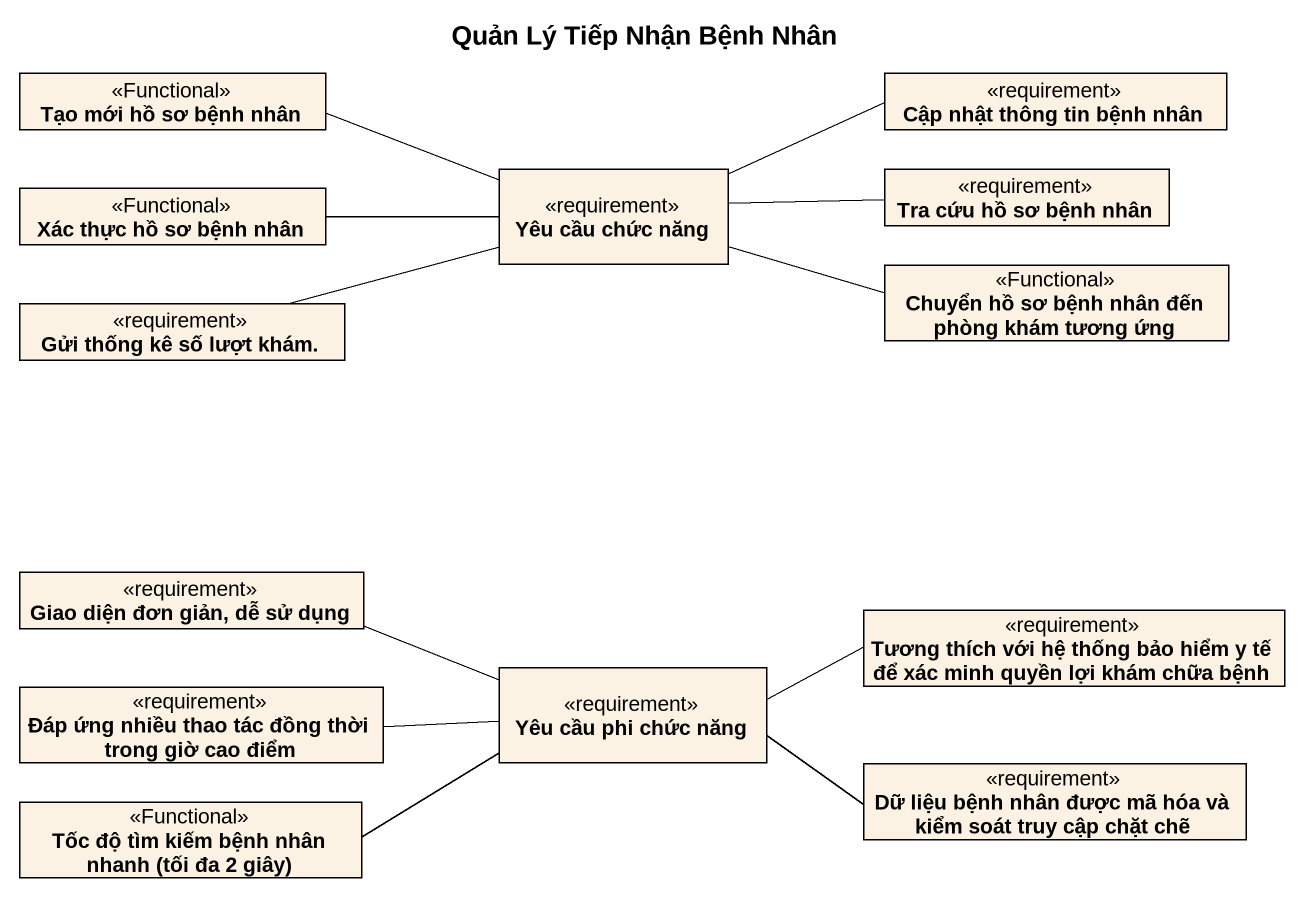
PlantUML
@startuml
title Quản Lý Tiếp Nhận Bệnh Nhân
hide circle
hide empty members
class "Tạo mới hồ sơ bệnh nhân" as Tạo_mới_hồ_sơ_bệnh_nhân <<Functional>>
class "Cập nhật thông tin bệnh nhân" as Cập_nhật_thông_tin_bệnh_nhân <<requirement>>
class "Xác thực hồ sơ bệnh nhân" as Xác_thực_hồ_sơ_bệnh_nhân <<Functional>>
class "Yêu cầu chức năng" as Yêu_cầu_chức_năng <<requirement>>
class "Tra cứu hồ sơ bệnh nhân" as Tra_cứu_hồ_sơ_bệnh_nhân <<requirement>>
class "Chuyển hồ sơ bệnh nhân đến phòng khám tương ứng" as Chuyển_hồ_sơ_bệnh_nhân_đến <<Functional>>
class "Gửi thống kê số lượt khám." as Gửi_thống_kê_số_lượt_khám <<requirement>>
class "Giao diện đơn giản, dễ sử dụng" as Giao_diện_đơn_giản_dễ_sử <<requirement>>
class "Tương thích với hệ thống bảo hiểm y tế để xác minh quyền lợi khám chữa bệnh" as Tương_thích_với_hệ_thống <<requirement>>
class "Đáp ứng nhiều thao tác đồng thời trong giờ cao điểm" as Đáp_ứng_nhiều_thao_tác_đồng <<requirement>>
class "Yêu cầu phi chức năng" as Yêu_cầu_phi_chức_năng <<requirement>>
class "Dữ liệu bệnh nhân được mã hóa và kiểm soát truy cập chặt chẽ" as Dữ_liệu_bệnh_nhân_được_mã <<requirement>>
class "Tốc độ tìm kiếm bệnh nhân nhanh (tối đa 2 giây)" as Tốc_độ_tìm_kiếm_bệnh_nhân <<Functional>>
Tạo_mới_hồ_sơ_bệnh_nhân -right- Yêu_cầu_chức_năng
Xác_thực_hồ_sơ_bệnh_nhân -right- Yêu_cầu_chức_năng
Yêu_cầu_chức_năng -right- Cập_nhật_thông_tin_bệnh_nhân
Yêu_cầu_chức_năng -right- Tra_cứu_hồ_sơ_bệnh_nhân
Chuyển_hồ_sơ_bệnh_nhân_đến -left- Yêu_cầu_chức_năng
Gửi_thống_kê_số_lượt_khám -right- Yêu_cầu_chức_năng
Giao_diện_đơn_giản_dễ_sử -right- Yêu_cầu_phi_chức_năng
Đáp_ứng_nhiều_thao_tác_đồng -right- Yêu_cầu_phi_chức_năng
Yêu_cầu_phi_chức_năng -right- Tương_thích_với_hệ_thống
Yêu_cầu_phi_chức_năng -right- Dữ_liệu_bệnh_nhân_được_mã
Yêu_cầu_phi_chức_năng -left- Tốc_độ_tìm_kiếm_bệnh_nhân
@enduml
